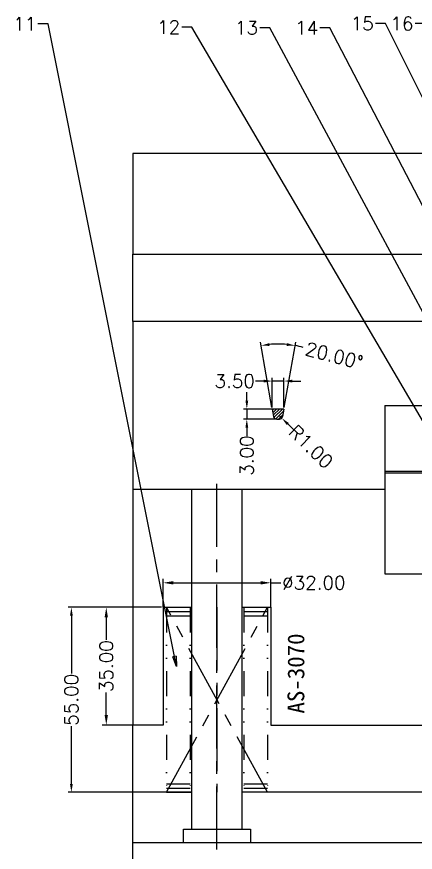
# Model space of a CAD drawing. Header units: millimetres. Extents: x -3459 to 4133, y -535 to 399.
# Drawn here: x 2260.9 to 2379.5, y -401.5 to -153 of the extents above; entities that cross this region are included whole.
import ezdxf

# ---------------------------------------------------------------- set-up
doc = ezdxf.new("R2010")
doc.units = ezdxf.units.MM
doc.header["$LTSCALE"] = 15
doc.linetypes.add('CENTER', pattern=[2, 1.25, -0.25, 0.25, -0.25])
doc.linetypes.add('DIVIDE', pattern=[1.25, 0.5, -0.25, 0, -0.25, 0, -0.25])
for name, color, linetype in [('center', 1, 'CENTER'), ('cl', 1, 'CENTER'), ('DIM', 1, 'Continuous'), ('main', 4, 'Continuous')]:
    doc.layers.add(name, color=color, linetype=linetype)
doc.styles.add('TXT', font='txt.shx')
doc.dimstyles.new('DIM-P4', dxfattribs={"dimtxt": 4, "dimasz": 3, "dimexe": 1.2, "dimexo": 0, "dimgap": 0.5, "dimtad": 0, "dimzin": 1, "dimdsep": 46, "dimtxsty": 'TXT', "dimcen": 0, "dimclrd": 256, "dimclre": 256, "dimclrt": 256, "dimazin": 0, "dimtfac": 1, "dimtmove": 0, "dimatfit": 3, "dimldrblk": 'CLOSEDBLANK', "dimfxl": 1, "dimtolj": 1, "dimtzin": 0, "dimarcsym": 0})
doc.dimstyles.new('DIM-P5', dxfattribs={"dimtxt": 4, "dimasz": 2.5, "dimexe": 1, "dimexo": 0.5, "dimgap": 0.5, "dimtad": 0, "dimzin": 1, "dimdsep": 46, "dimtxsty": 'TXT', "dimcen": 0, "dimclrd": 256, "dimclre": 256, "dimclrt": 256, "dimazin": 0, "dimtfac": 1, "dimtmove": 0, "dimatfit": 3, "dimldrblk": 'DOT', "dimfxl": 1, "dimtolj": 1, "dimtzin": 0, "dimarcsym": 0})

# ---------------------------------------------------------------- blocks, each defined once
blk = doc.blocks.new('*D17')
at = {"layer": 'DEFPOINTS', "color": 0}
for p in [(2277.15, -328.64), (2304.49, -328.64), (2305.49, -383.64)]:
    blk.add_point(p, dxfattribs=at)
at = {"layer": 'DIM', "lineweight": -2}
for p, q in [((2303.99, -328.64), (2276.15, -328.64)), ((2277.15, -331.14), (2277.15, -348.31)), ((2277.15, -381.14), (2277.15, -363.97)), ((2304.99, -383.64), (2276.15, -383.64))]:
    blk.add_line(p, q, dxfattribs=at)
at = {"layer": 'DIM'}
for points in [[(2276.74, -331.14), (2277.57, -331.14), (2277.15, -328.64)], [(2276.74, -381.14), (2277.57, -381.14), (2277.15, -383.64)]]:
    blk.add_solid(points, dxfattribs=at)
at = {"layer": 'DIM', "insert": (2277.15, -356.14), "char_height": 4, "attachment_point": 5, "rotation": 90, "style": 'TXT'}
blk.add_mtext('\\A1;55.00', dxfattribs=at)
blk = doc.blocks.new('_Dot')
at = {"color": 0, "linetype": 'ByBlock', "lineweight": -2}
blk.add_line((-0.5, 0), (-1, 0), dxfattribs=at)
at = {"color": 0, "linetype": 'ByBlock', "const_width": 0.5}
blk.add_lwpolyline([(-0.25, 0, 1), (0.25, 0, 1)], format="xyb", close=True, dxfattribs=at)
blk = doc.blocks.new('*D70')
at = {"layer": 'DEFPOINTS', "color": 0, "linetype": 'ByBlock'}
for p in [(2336.49, -321.35), (2304.49, -328.64), (2336.49, -328.64)]:
    blk.add_point(p, dxfattribs=at)
at = {"layer": 'DIM', "linetype": 'ByBlock', "lineweight": -2}
for p, q in [((2304.49, -328.64), (2304.49, -320.15)), ((2336.49, -328.64), (2336.49, -320.15)), ((2307.49, -321.35), (2333.49, -321.35)), ((2336.49, -321.35), (2339.49, -321.35))]:
    blk.add_line(p, q, dxfattribs=at)
at = {"layer": 'DIM', "linetype": 'ByBlock'}
for points in [[(2307.49, -320.85), (2307.49, -321.85), (2304.49, -321.35)], [(2333.49, -320.85), (2333.49, -321.85), (2336.49, -321.35)]]:
    blk.add_solid(points, dxfattribs=at)
at = {"layer": 'DIM', "linetype": 'ByBlock', "insert": (2349.32, -321.35), "char_height": 4, "attachment_point": 5, "style": 'TXT'}
blk.add_mtext('\\A1;%%c32.00', dxfattribs=at)
blk = doc.blocks.new('_ClosedBlank')
at = {"color": 0, "linetype": 'ByBlock', "lineweight": -2}
for p, q in [((-1, 0.167), (0, 0)), ((-1, 0.167), (-1, -0.167)), ((0, 0), (-1, -0.167))]:
    blk.add_line(p, q, dxfattribs=at)
blk = doc.blocks.new('*D85')
at = {"layer": 'DEFPOINTS', "color": 0, "linetype": 'ByBlock'}
for p in [(2287.54, -328.64), (2303.99, -328.64), (2304.49, -363.64)]:
    blk.add_point(p, dxfattribs=at)
at = {"layer": 'DIM', "linetype": 'ByBlock', "lineweight": -2}
for p, q in [((2303.99, -328.64), (2286.34, -328.64)), ((2287.54, -331.64), (2287.54, -338.31)), ((2287.54, -360.64), (2287.54, -353.97)), ((2304.49, -363.64), (2286.34, -363.64))]:
    blk.add_line(p, q, dxfattribs=at)
at = {"layer": 'DIM', "linetype": 'ByBlock'}
for points in [[(2287.04, -331.64), (2288.04, -331.64), (2287.54, -328.64)], [(2287.04, -360.64), (2288.04, -360.64), (2287.54, -363.64)]]:
    blk.add_solid(points, dxfattribs=at)
at = {"layer": 'DIM', "linetype": 'ByBlock', "insert": (2287.54, -346.14), "char_height": 4, "attachment_point": 5, "rotation": 90, "style": 'TXT'}
blk.add_mtext('\\A1;35.00', dxfattribs=at)
blk = doc.blocks.new('*D130')
at = {"layer": 'DEFPOINTS', "color": 0}
for p in [(2336.97, -250.42), (2336.92, -269.68), (2340.42, -269.68), (2337.31, -271.85), (2340.04, -271.85)]:
    blk.add_point(p, dxfattribs=at)
at = {"layer": 'DIM', "lineweight": -2}
for p, q in [((2336.84, -269.19), (2333.42, -249.83)), ((2340.51, -269.19), (2343.92, -249.83))]:
    blk.add_line(p, q, dxfattribs=at)
for start, end in [(84.9018, 95.0982), (75.0982, 80)]:
    blk.add_arc((2338.67, -279.6), 29.23, start, end, dxfattribs=at)
at = {"layer": 'DIM'}
for points in [[(2336.13, -250.9), (2336.02, -250.08), (2333.6, -250.82)], [(2341.32, -250.08), (2341.21, -250.9), (2343.75, -250.82)]]:
    blk.add_solid(points, dxfattribs=at)
at = {"layer": 'DIM', "insert": (2355.37, -253.8), "char_height": 4, "attachment_point": 5, "rotation": 345.0982, "style": 'TXT'}
blk.add_mtext('\\A1;20.00°', dxfattribs=at)
blk = doc.blocks.new('*D128')
at = {"layer": 'DEFPOINTS', "color": 0}
for p in [(2340.42, -261.36), (2336.92, -269.68), (2340.42, -269.68)]:
    blk.add_point(p, dxfattribs=at)
at = {"layer": 'DIM', "lineweight": -2}
for p, q in [((2336.92, -269.18), (2336.92, -260.36)), ((2340.42, -269.18), (2340.42, -260.36)), ((2334.42, -261.36), (2331.92, -261.36)), ((2340.42, -261.36), (2336.92, -261.36)), ((2342.92, -261.36), (2345.42, -261.36))]:
    blk.add_line(p, q, dxfattribs=at)
at = {"layer": 'DIM'}
for points in [[(2334.42, -260.95), (2334.42, -261.78), (2336.92, -261.36)], [(2342.92, -260.95), (2342.92, -261.78), (2340.42, -261.36)]]:
    blk.add_solid(points, dxfattribs=at)
at = {"layer": 'DIM', "insert": (2325.76, -261.36), "char_height": 4, "attachment_point": 5, "style": 'TXT'}
blk.add_mtext('\\A1;3.50', dxfattribs=at)
blk = doc.blocks.new('*D129')
at = {"layer": 'DEFPOINTS', "color": 0}
for p in [(2337.92, -269.68), (2329.37, -272.68), (2338.29, -272.68)]:
    blk.add_point(p, dxfattribs=at)
at = {"layer": 'DIM', "lineweight": -2}
for p, q in [((2329.37, -267.18), (2329.37, -264.68)), ((2337.42, -269.68), (2328.37, -269.68)), ((2329.37, -269.68), (2329.37, -272.68)), ((2337.79, -272.68), (2328.37, -272.68)), ((2329.37, -275.18), (2329.37, -277.68))]:
    blk.add_line(p, q, dxfattribs=at)
at = {"layer": 'DIM'}
for points in [[(2328.96, -267.18), (2329.79, -267.18), (2329.37, -269.68)], [(2328.96, -275.18), (2329.79, -275.18), (2329.37, -272.68)]]:
    blk.add_solid(points, dxfattribs=at)
at = {"layer": 'DIM', "insert": (2329.37, -283.51), "char_height": 4, "attachment_point": 5, "rotation": 90, "style": 'TXT'}
blk.add_mtext('\\A1;3.00', dxfattribs=at)
blk = doc.blocks.new('*D131')
at = {"layer": 'DEFPOINTS', "color": 0}
for p in [(2339.05, -271.68), (2339.77, -272.38)]:
    blk.add_point(p, dxfattribs=at)
at = {"layer": 'DIM', "lineweight": -2}
for p, q in [((2339.05, -271.68), (2339.77, -272.38)), ((2343.35, -275.87), (2341.56, -274.12))]:
    blk.add_line(p, q, dxfattribs=at)
at = {"layer": 'DIM'}
blk.add_solid([(2341.85, -273.83), (2341.27, -274.42), (2339.77, -272.38)], dxfattribs=at)
at = {"layer": 'DIM', "insert": (2348.48, -280.87), "char_height": 4, "attachment_point": 5, "rotation": 315.7192, "style": 'TXT'}
blk.add_mtext('\\A1;R1.00', dxfattribs=at)

msp = doc.modelspace()

# ---------------------------------------------------------------- hatches: boundary and pattern name
at = {"layer": 'main', "linetype": 'ByBlock'}
h = msp.add_hatch(dxfattribs=at)
h.set_pattern_fill('ANSI31', color=256, scale=0.2, style=0)
h.set_pattern_definition([(45, (4142.072, -991.06506), (-0.4490128, 0.4490128), [])])
h.paths.add_polyline_path([(2339.0538, -272.6799, 0.36397023), (2340.0386, -271.8536), (2340.4218, -269.6799), (2336.9218, -269.6799), (2337.3051, -271.8536, 0.36397023), (2338.2899, -272.6799)])

# ---------------------------------------------------------------- linework, layer by layer
for p, q in [((2304.4854, -328.64), (2312.9854, -328.64)), ((2304.4854, -328.64), (2304.4854, -363.64)), ((2305.4854, -329.89), (2312.4854, -329.89)), ((2327.9854, -328.64), (2336.4854, -328.64)), ((2328.4854, -329.89), (2335.4854, -329.89)), ((2336.4854, -328.64), (2336.4854, -363.64)), ((2305.4854, -331.14), (2312.4854, -331.14)), ((2328.4854, -331.14), (2335.4854, -331.14)), ((2305.4854, -381.14), (2312.4854, -381.14)), ((2305.4854, -382.39), (2312.4854, -382.39)), ((2328.4854, -381.14), (2335.4854, -381.14)), ((2328.4854, -382.39), (2335.4854, -382.39)), ((2305.4854, -383.64), (2312.9854, -383.64))]:
    msp.add_line(p, q)
at = {"linetype": 'DIVIDE'}
for p, q in [((2305.4854, -328.64), (2305.4854, -383.64)), ((2312.4854, -328.64), (2312.4854, -383.64)), ((2328.4854, -328.64), (2328.4854, -383.64)), ((2335.4854, -328.64), (2335.4854, -383.64))]:
    msp.add_line(p, q, dxfattribs=at)
at = {"layer": 'center', "linetype": 'CENTER'}
for p, q in [((2335.4854, -383.64), (2305.4854, -328.64)), ((2305.4854, -383.64), (2335.4854, -328.64)), ((2320.4854, -328.64), (2320.4854, -383.64))]:
    msp.add_line(p, q, dxfattribs=at)
at = {"layer": 'cl'}
msp.add_line((2320.4854, -400.64), (2320.4854, -291.64), dxfattribs=at)
at = {"layer": 'main'}
for p, q in [((2295.4854, -193.64), (2295.4854, -223.64)), ((2395.4854, -193.64), (2295.4854, -193.64)), ((2295.4854, -223.64), (2405.5854, -223.64)), ((2295.4854, -243.64), (2295.4854, -223.64)), ((2295.4854, -243.64), (2295.4854, -293.64)), ((2435.4854, -243.64), (2295.4854, -243.64)), ((2370.4854, -288.14), (2385.5157, -288.14)), ((2370.4854, -288.64), (2385.6038, -288.64)), ((2295.4854, -293.64), (2295.4854, -363.64)), ((2370.4854, -293.64), (2295.4854, -293.64)), ((2312.9854, -394.64), (2312.9854, -293.64)), ((2327.9854, -394.64), (2327.9854, -293.64)), ((2295.4854, -433.64), (2295.4854, -363.64)), ((2304.4854, -363.64), (2295.4854, -363.64)), ((2336.4854, -363.64), (2400.5654, -363.64)), ((2312.9854, -383.64), (2295.4854, -383.64)), ((2400.5654, -383.64), (2327.9854, -383.64)), ((2310.4854, -398.64), (2310.4854, -394.64)), ((2310.4854, -394.64), (2330.4854, -394.64)), ((2330.4854, -394.64), (2330.4854, -398.64)), ((2400.5654, -398.64), (2295.4854, -398.64))]:
    msp.add_line(p, q, dxfattribs=at)
at = {"layer": 'main', "linetype": 'ByBlock'}
for p, q in [((2336.9218, -269.6799), (2337.3051, -271.8536)), ((2340.4218, -269.6799), (2336.9218, -269.6799)), ((2340.4218, -269.6799), (2340.0386, -271.8536)), ((2370.4854, -268.64), (2370.4854, -318.64)), ((2370.4854, -268.64), (2520.4854, -268.64)), ((2338.2899, -272.6799), (2339.0538, -272.6799)), ((2370.4854, -318.64), (2404.9854, -318.64))]:
    msp.add_line(p, q, dxfattribs=at)
for centre, start, end in [((2338.2899, -271.6799), 190, 270), ((2339.0538, -271.6799), 270, 350)]:
    msp.add_arc(centre, 1, start, end, dxfattribs=at)

# ---------------------------------------------------------------- texts
at = {"insert": (2341.484, -360.2203), "char_height": 5, "attachment_point": 1, "rotation": 90}
msp.add_mtext('AS-3070', dxfattribs=at)
at = {"layer": 'DIM', "linetype": 'ByBlock', "char_height": 4, "attachment_point": 6, "style": 'TXT'}
for s, insert in [('11', (2266.7075, -155.1364)), ('15', (2367.1511, -155.0133)), ('16', (2378.9617, -155.06)), ('12', (2309.5249, -156.1229)), ('13', (2332.7061, -156.3056)), ('14', (2350.6149, -156.3056))]:
    msp.add_mtext(s, dxfattribs=dict(at, insert=insert))

# ---------------------------------------------------------------- dimensions: what is measured, and where the dimension line sits
at = {"layer": 'DIM'}
dim = msp.add_angular_dim_2l(base=(2336.9722, -250.4232), line1=((2336.9218, -269.6799), (2337.3051, -271.8536)), line2=((2340.4218, -269.6799), (2340.0386, -271.8536)), dimstyle='DIM-P5', dxfattribs=at)
dim.commit()
dim.dimension.update_dxf_attribs({"geometry": '*D130', "text_midpoint": (2355.3694, -253.7999)})
dim = msp.add_linear_dim(base=(2340.4218, -261.3636), p1=(2336.9218, -269.6799), p2=(2340.4218, -269.6799), dimstyle='DIM-P5', dxfattribs=at)
dim.commit()
dim.dimension.update_dxf_attribs({"geometry": '*D128', "text_midpoint": (2325.7552, -261.3636), "dimtype": 160})
for base, p1, p2, picture, middle in [((2329.373, -272.6799), (2337.9171, -269.6799), (2338.2899, -272.6799), '*D129', (2329.373, -283.5132)), ((2277.1539, -328.64), (2305.4854, -383.64), (2304.4854, -328.64), '*D17', (2277.1539, -356.14))]:
    dim = msp.add_linear_dim(base=base, p1=p1, p2=p2, angle=90, dimstyle='DIM-P5', dxfattribs=at)
    dim.commit()
    dim.dimension.update_dxf_attribs({"geometry": picture, "text_midpoint": middle, "dimtype": 160})
dim = msp.add_radius_dim(center=(2339.0538, -271.6799), mpoint=(2339.7697, -272.3781), dimstyle='DIM-P5', dxfattribs=at)
dim.commit()
dim.dimension.update_dxf_attribs({"geometry": '*D131', "text_midpoint": (2348.4801, -280.8725)})
at = {"layer": 'DIM', "linetype": 'ByBlock'}
dim = msp.add_linear_dim(base=(2336.4854, -321.3512), p1=(2304.4854, -328.64), p2=(2336.4854, -328.64), text='%%c<>', dimstyle='DIM-P4', dxfattribs=at)
dim.commit()
dim.dimension.update_dxf_attribs({"geometry": '*D70', "text_midpoint": (2349.3187, -321.3512), "dimtype": 160})
dim = msp.add_linear_dim(base=(2287.5394, -328.64), p1=(2304.4854, -363.64), p2=(2303.9854, -328.64), angle=90, dimstyle='DIM-P4', dxfattribs=at)
dim.commit()
dim.dimension.update_dxf_attribs({"geometry": '*D85', "text_midpoint": (2287.5394, -346.14), "dimtype": 160})

# ---------------------------------------------------------------- leaders
at = {"layer": 'DIM', "linetype": 'ByBlock', "annotation_type": 0, "has_hookline": 1, "hookline_direction": 1}
for points, text_width in [([(2308.4001, -346.1966), (2270.2075, -155.1364), (2267.2075, -155.1364)], 4), ([(2406.4854, -315.4324), (2313.0249, -156.1229), (2310.0249, -156.1229)], 5.3333), ([(2422.1291, -316.0525), (2336.2061, -156.3056), (2333.2061, -156.3056)], 5.3333), ([(2430.4854, -303.0893), (2354.1149, -156.3056), (2351.1149, -156.3056)], 5.3333), ([(2431.6674, -277.5444), (2370.6511, -155.0133), (2367.6511, -155.0133)], 5.3333), ([(2481.9927, -306.8651), (2382.4617, -155.06), (2379.4617, -155.06)], 5.3333)]:
    msp.add_leader(points, dimstyle='DIM-P4', dxfattribs=dict(at, text_width=text_width))

doc.saveas('drawing.dxf')
